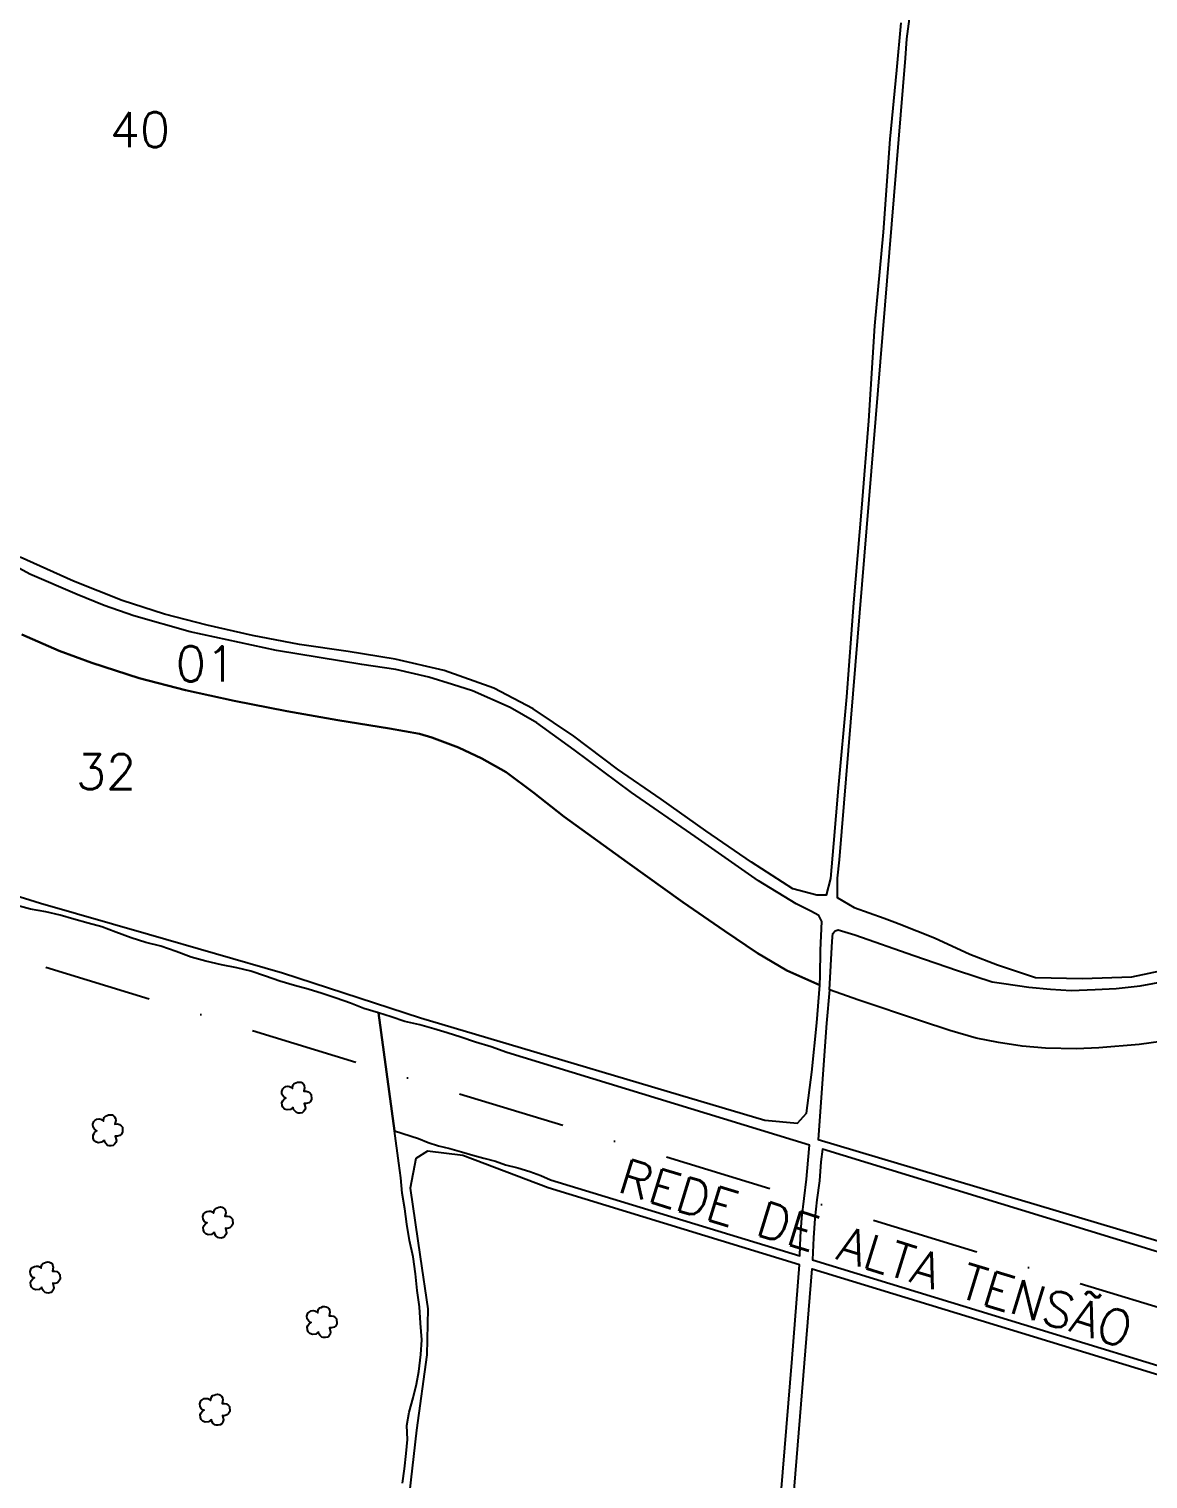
# Model space of a CAD drawing. Extents: x 756492 to 759117, y 7814531 to 7818243.
# Drawn here: x 757381 to 757898, y 7815682 to 7816353 of the extents above; entities that cross this region are included whole.
import ezdxf
from ezdxf.enums import TextEntityAlignment as Align

# ---------------------------------------------------------------- set-up
doc = ezdxf.new("R2010")
doc.units = 0
doc.header["$MEASUREMENT"] = 0
doc.linetypes.add('CONTINUO', pattern=[0])
doc.linetypes.add('DASHDOT', pattern=[1, 0.5, -0.25, 0, -0.25])
for name, color, linetype in [('0114000211', 1, 'Continuous'), ('_SIMBOLO ARVORE', 118, 'Continuous'), ('REDE_DE_LUZ', 6, 'DASHDOT'), ('TEXTO_NUN_TAL', 7, 'Continuous')]:
    doc.layers.add(name, color=color, linetype=linetype)
for name, color, linetype, lineweight in [('0114000211001', 5, 'Continuous', 25), ('0114000211002', 5, 'Continuous', 25), ('0114000211032', 5, 'Continuous', 25), ('0114000211033', 5, 'Continuous', 25), ('0114000211034', 5, 'Continuous', 25), ('0114000211035', 5, 'Continuous', 25), ('0114000211040', 5, 'Continuous', 25), ('0114000211041', 5, 'Continuous', 25), ('TEXTO_DIVERSOS', 7, 'Continuous', 5)]:
    doc.layers.add(name, color=color, linetype=linetype, lineweight=lineweight)
doc.styles.add('SIMPLEX', font='simplex', dxfattribs={"height": 0.2})

msp = doc.modelspace()

# ---------------------------------------------------------------- linework, layer by layer
at = {"layer": '0114000211'}
msp.add_lwpolyline([(757553.48, 7815680.48), (757554.31, 7815687.22), (757555.08, 7815694.21), (757555.81, 7815700.76), (757555.37, 7815707.24), (757556.48, 7815713.43), (757558.33, 7815719.96), (757559.83, 7815726.38), (757560.99, 7815732.19), (757561.91, 7815740.02), (757562.38, 7815746.81), (757561.71, 7815754.59), (757561.31, 7815762.17), (757560.2, 7815769.73), (757559.5, 7815777.43), (757558.29, 7815785.24), (757556.68, 7815792.77), (757555.42, 7815800.31), (757554.47, 7815807.46), (757553.29, 7815814.64), (757552.67, 7815821.81), (757551.74, 7815828.6), (757549.71, 7815843.5), (757542.26, 7815898.12), (757535.6, 7815900.11), (757529.34, 7815902.6), (757522.74, 7815904.95), (757516.27, 7815907.14), (757509.77, 7815909.13), (757503.46, 7815910.87), (757496.73, 7815912.87), (757490.05, 7815915.06), (757483.32, 7815917.39), (757476.82, 7815919.04), (757469.77, 7815920.41), (757462.41, 7815922.03), (757455.59, 7815923.96), (757448.73, 7815926.58), (757441.69, 7815928.98), (757434.77, 7815930.75), (757427.85, 7815932.81), (757420.82, 7815935.47), (757414.29, 7815937.93), (757408.02, 7815939.61), (757401.42, 7815941.43), (757395.04, 7815943.29), (757388.4, 7815944.86), (757381.41, 7815946.13), (757374.59, 7815948.02)], dxfattribs=at)
at = {"layer": '0114000211001'}
msp.add_lwpolyline([(757377.37, 7816073.25), (757394.64, 7816065.64), (757409.64, 7816060.02), (757431.59, 7816053.03), (757452.99, 7816047.37), (757475.61, 7816042.46), (757499.94, 7816037.7), (757523.54, 7816033.64), (757547.38, 7816029.65), (757561.36, 7816027.28), (757566.92, 7816025.52), (757579.3, 7816020.97), (757590.13, 7816015.8), (757601.39, 7816009.51), (757614.12, 7815999.87), (757628.13, 7815989.01), (757657.45, 7815967.67), (757683.06, 7815949.41), (757702.44, 7815936.11), (757717.68, 7815925.7), (757731.27, 7815917.71), (757746.48, 7815911.03), (757746.68, 7815915.24), (757746.72, 7815927.15), (757747.48, 7815940.37), (757745.97, 7815943.16), (757742.38, 7815945.24), (757735.54, 7815948.57), (757718.11, 7815959.2), (757688.81, 7815979.77), (757659.31, 7816000.07), (757632.84, 7816019.79), (757615.56, 7816032.3), (757603.2, 7816039.37), (757585.83, 7816047.07), (757576.59, 7816050.13), (757565.62, 7816053.53), (757550.29, 7816056.93), (757534.57, 7816059.29), (757495.09, 7816065.75), (757455.2, 7816074.4), (757429.21, 7816081.91), (757415.39, 7816086.57), (757403, 7816091.68), (757381.01, 7816101.04), (757345.46, 7816120.49)], dxfattribs=at)
at = {"layer": '0114000211002'}
msp.add_lwpolyline([(757904.29, 7815884.9), (757894.16, 7815883.48), (757875.54, 7815881.92), (757865.29, 7815881.51), (757850.8, 7815881.83), (757840.04, 7815882.8), (757829.13, 7815884.49), (757818.81, 7815886.46), (757806.65, 7815889.99), (757793.06, 7815894.4), (757764.52, 7815904.09), (757750.98, 7815908.77), (757752.15, 7815931.27), (757752.45, 7815934.85), (757753.6, 7815936.15), (757754.97, 7815936.53), (757762.66, 7815934.24), (757789.93, 7815924.73), (757810.19, 7815917.72), (757826.23, 7815912.54), (757831.56, 7815911.78), (757843.14, 7815910.1), (757853.11, 7815909.04), (757862.71, 7815908.5), (757873.91, 7815908.88), (757883.55, 7815909.42), (757894.67, 7815910.64), (757906.32, 7815912.77)], dxfattribs=at)
at = {"layer": '0114000211032'}
msp.add_lwpolyline([(757335.83, 7815964.46), (757385.93, 7815948.88), (757435.91, 7815934.58), (757497.87, 7815916.71), (757561.71, 7815895.8), (757602.81, 7815883.61), (757681.49, 7815860.26), (757720.98, 7815848.54), (757736.08, 7815847.18), (757740.27, 7815851.78), (757742.75, 7815870.76), (757745.05, 7815893.5), (757746.48, 7815911.03), (757731.27, 7815917.71), (757717.68, 7815925.7), (757702.44, 7815936.11), (757683.06, 7815949.41), (757657.45, 7815967.67), (757628.13, 7815989.01), (757614.12, 7815999.87), (757601.39, 7816009.51), (757590.13, 7816015.8), (757579.3, 7816020.97), (757566.92, 7816025.52), (757561.36, 7816027.28), (757547.38, 7816029.65), (757523.54, 7816033.64), (757499.94, 7816037.7), (757475.61, 7816042.46), (757452.99, 7816047.37), (757431.59, 7816053.03), (757409.64, 7816060.02), (757394.64, 7816065.64), (757377.37, 7816073.25)], dxfattribs=at)
at = {"layer": '0114000211033'}
msp.add_lwpolyline([(757904.29, 7815884.9), (757894.16, 7815883.48), (757875.54, 7815881.92), (757865.29, 7815881.51), (757850.8, 7815881.83), (757840.04, 7815882.8), (757829.13, 7815884.49), (757818.81, 7815886.46), (757806.65, 7815889.99), (757793.06, 7815894.4), (757764.52, 7815904.09), (757750.98, 7815908.77), (757749.64, 7815893.36), (757745.67, 7815839.47), (758051.24, 7815748.35)], dxfattribs=at)
at = {"layer": '0114000211034'}
msp.add_lwpolyline([(757556.91, 7815817.01), (757561.61, 7815785.24), (757565.15, 7815761.26), (757564.73, 7815739.93), (757559.87, 7815705.12), (757556.44, 7815675.33), (757554.81, 7815647.26), (757558.96, 7815621.48), (757566.03, 7815595.64), (757575.08, 7815572.83), (757586.53, 7815548.76), (757603.52, 7815518.67), (757620.24, 7815492.32), (757633.47, 7815469.73), (757649.29, 7815457.71), (757668.57, 7815452.38), (757709.2, 7815442.65), (757713.81, 7815495.95), (757733.69, 7815738.29), (757737.01, 7815781.54), (757620.77, 7815817.12), (757581.41, 7815832.07), (757564.98, 7815834.13), (757559.64, 7815830.74)], close=True, dxfattribs=at)
at = {"layer": '0114000211035'}
msp.add_lwpolyline([(758053.53, 7815684.84), (758055.46, 7815682.51), (758056.12, 7815679.75), (758031.5, 7815650.61), (757994.63, 7815619.3), (757969.44, 7815597.97), (757924.16, 7815561.35), (757869.45, 7815524.61), (757764.02, 7815460.81), (757717.6, 7815444.97), (757719.93, 7815497.08), (757742.91, 7815779.73), (758003.71, 7815699.9)], close=True, dxfattribs=at)
at = {"layer": '0114000211040'}
msp.add_lwpolyline([(757784.01, 7816356.16), (757781.89, 7816334.23), (757778.86, 7816302.31), (757775.82, 7816259.34), (757771.84, 7816216), (757769.06, 7816172), (757765.68, 7816131.61), (757762.02, 7816087.83), (757758.75, 7816044.42), (757755, 7816002.17), (757752.78, 7815976.52), (757751.49, 7815960.35), (757749.48, 7815952.6), (757745.06, 7815952.6), (757733.92, 7815955.48), (757714.86, 7815967.87), (757693.69, 7815982.33), (757673.14, 7815997.01), (757652.87, 7816010.84), (757632.63, 7816026.21), (757613.86, 7816038.77), (757595.7, 7816048.34), (757572.63, 7816056.51), (757550.01, 7816061.78), (757528.36, 7816065.26), (757505.78, 7816068.59), (757484.03, 7816072.71), (757463, 7816077.47), (757443.38, 7816082.55), (757423.82, 7816088.92), (757401.23, 7816097.89), (757376.51, 7816109)], dxfattribs=at)
at = {"layer": '0114000211041'}
msp.add_lwpolyline([(757788.47, 7816362.67), (757786.62, 7816348.82), (757785.92, 7816339.8), (757755.39, 7815968.87), (757754.47, 7815960.53), (757754.55, 7815951.53), (757762.35, 7815946.95), (757776.3, 7815942), (757781.12, 7815940.11), (757783.24, 7815939.3), (757799.53, 7815932.88), (757815.91, 7815925.27), (757828.65, 7815920.38), (757846.29, 7815914.49), (757867.84, 7815913.99), (757890.75, 7815914.76), (757911.99, 7815919.24)], dxfattribs=at)
at = {"layer": '_SIMBOLO ARVORE', "linetype": 'CONTINUO'}
for points in [[(757502.85, 7815854.43, 0), (757501.61, 7815853.38, 0), (757500.02, 7815853.2, 0), (757498.9, 7815853.64, 0), (757498.1, 7815854.43, 0), (757497.76, 7815855.33, 0), (757497.68, 7815856.66, 0), (757498.11, 7815857.5, 0), (757498.56, 7815858.12, 0), (757499.47, 7815858.74, 0), (757498.89, 7815858.92, 0), (757498.32, 7815859.39, 0), (757497.65, 7815860.45, 0), (757497.53, 7815861.72, 0), (757498.01, 7815863.03, 0), (757498.52, 7815863.5, 0), (757499.45, 7815864.07, 0), (757500.43, 7815864.2, 0), (757501.21, 7815864.09, 0), (757501.83, 7815863.8, 0), (757502.5, 7815863.2, 0), (757502.71, 7815864.35, 0), (757502.88, 7815864.82, 0), (757503.38, 7815865.46, 0), (757504.14, 7815865.73, 0), (757504.87, 7815866.06, 0), (757505.7, 7815866.13, 0), (757506.48, 7815866.02, 0), (757507.11, 7815865.69, 0), (757507.58, 7815865.18, 0), (757508, 7815864.36, 0), (757508.16, 7815863.46, 0), (757507.78, 7815861.84, 0), (757508.91, 7815861.86, 0), (757509.85, 7815861.63, 0), (757510.73, 7815860.93, 0), (757511.22, 7815860.37, 0), (757511.35, 7815858.15, 0), (757510.81, 7815857.15, 0), (757510.09, 7815856.49, 0), (757508.94, 7815856.19, 0), (757507.94, 7815856.28, 0), (757508.48, 7815854.2, 0), (757508.23, 7815853.31, 0), (757507.63, 7815852.47, 0), (757506.97, 7815851.94, 0), (757506.03, 7815851.71, 0), (757505.1, 7815851.77, 0), (757504.4, 7815851.97, 0), (757503.6, 7815852.75, 0), (757503.06, 7815853.46, 0), (757502.89, 7815854.54, 0)], [(757415.46, 7815839.3, 0), (757414.22, 7815838.25, 0), (757412.63, 7815838.07, 0), (757411.51, 7815838.51, 0), (757410.71, 7815839.3, 0), (757410.38, 7815840.2, 0), (757410.29, 7815841.53, 0), (757410.72, 7815842.37, 0), (757411.17, 7815842.99, 0), (757412.08, 7815843.61, 0), (757411.5, 7815843.79, 0), (757410.93, 7815844.27, 0), (757410.26, 7815845.33, 0), (757410.14, 7815846.59, 0), (757410.62, 7815847.9, 0), (757411.13, 7815848.37, 0), (757412.06, 7815848.94, 0), (757413.04, 7815849.07, 0), (757413.82, 7815848.96, 0), (757414.44, 7815848.68, 0), (757415.11, 7815848.07, 0), (757415.32, 7815849.23, 0), (757415.49, 7815849.69, 0), (757415.99, 7815850.33, 0), (757416.75, 7815850.6, 0), (757417.48, 7815850.93, 0), (757418.31, 7815851, 0), (757419.09, 7815850.89, 0), (757419.72, 7815850.56, 0), (757420.19, 7815850.05, 0), (757420.61, 7815849.23, 0), (757420.77, 7815848.33, 0), (757420.39, 7815846.71, 0), (757421.53, 7815846.73, 0), (757422.46, 7815846.5, 0), (757423.34, 7815845.8, 0), (757423.83, 7815845.25, 0), (757423.97, 7815843.02, 0), (757423.42, 7815842.03, 0), (757422.7, 7815841.36, 0), (757421.56, 7815841.06, 0), (757420.56, 7815841.15, 0), (757421.09, 7815839.07, 0), (757420.85, 7815838.18, 0), (757420.24, 7815837.34, 0), (757419.58, 7815836.81, 0), (757418.64, 7815836.58, 0), (757417.71, 7815836.64, 0), (757417.01, 7815836.84, 0), (757416.21, 7815837.62, 0), (757415.67, 7815838.33, 0), (757415.5, 7815839.41, 0)], [(757466.38, 7815796.66, 0), (757465.14, 7815795.62, 0), (757463.55, 7815795.43, 0), (757462.43, 7815795.87, 0), (757461.63, 7815796.66, 0), (757461.3, 7815797.56, 0), (757461.21, 7815798.89, 0), (757461.64, 7815799.73, 0), (757462.09, 7815800.35, 0), (757463, 7815800.97, 0), (757462.42, 7815801.16, 0), (757461.85, 7815801.63, 0), (757461.18, 7815802.69, 0), (757461.06, 7815803.95, 0), (757461.54, 7815805.27, 0), (757462.05, 7815805.74, 0), (757462.98, 7815806.31, 0), (757463.96, 7815806.44, 0), (757464.74, 7815806.32, 0), (757465.36, 7815806.04, 0), (757466.03, 7815805.44, 0), (757466.24, 7815806.59, 0), (757466.41, 7815807.05, 0), (757466.91, 7815807.69, 0), (757467.67, 7815807.97, 0), (757468.4, 7815808.29, 0), (757469.23, 7815808.37, 0), (757470.01, 7815808.26, 0), (757470.64, 7815807.92, 0), (757471.11, 7815807.41, 0), (757471.53, 7815806.6, 0), (757471.69, 7815805.69, 0), (757471.31, 7815804.08, 0), (757472.44, 7815804.09, 0), (757473.38, 7815803.87, 0), (757474.26, 7815803.17, 0), (757474.75, 7815802.61, 0), (757474.89, 7815800.38, 0), (757474.34, 7815799.39, 0), (757473.62, 7815798.73, 0), (757472.48, 7815798.42, 0), (757471.48, 7815798.51, 0), (757472.01, 7815796.43, 0), (757471.76, 7815795.55, 0), (757471.16, 7815794.7, 0), (757470.5, 7815794.18, 0), (757469.56, 7815793.94, 0), (757468.63, 7815794, 0), (757467.93, 7815794.2, 0), (757467.13, 7815794.99, 0), (757466.59, 7815795.7, 0), (757466.42, 7815796.77, 0)], [(757386.56, 7815771.22, 0), (757385.32, 7815770.17, 0), (757383.73, 7815769.99, 0), (757382.61, 7815770.43, 0), (757381.81, 7815771.22, 0), (757381.48, 7815772.12, 0), (757381.39, 7815773.45, 0), (757381.82, 7815774.29, 0), (757382.27, 7815774.91, 0), (757383.18, 7815775.53, 0), (757382.6, 7815775.71, 0), (757382.03, 7815776.18, 0), (757381.36, 7815777.24, 0), (757381.24, 7815778.51, 0), (757381.72, 7815779.82, 0), (757382.23, 7815780.29, 0), (757383.16, 7815780.86, 0), (757384.14, 7815780.99, 0), (757384.92, 7815780.88, 0), (757385.54, 7815780.59, 0), (757386.21, 7815779.99, 0), (757386.42, 7815781.14, 0), (757386.59, 7815781.61, 0), (757387.09, 7815782.25, 0), (757387.85, 7815782.52, 0), (757388.58, 7815782.85, 0), (757389.41, 7815782.92, 0), (757390.19, 7815782.81, 0), (757390.82, 7815782.48, 0), (757391.29, 7815781.97, 0), (757391.71, 7815781.15, 0), (757391.87, 7815780.25, 0), (757391.49, 7815778.63, 0), (757392.62, 7815778.65, 0), (757393.56, 7815778.42, 0), (757394.44, 7815777.72, 0), (757394.93, 7815777.16, 0), (757395.07, 7815774.94, 0), (757394.52, 7815773.94, 0), (757393.8, 7815773.28, 0), (757392.66, 7815772.98, 0), (757391.66, 7815773.07, 0), (757392.19, 7815770.99, 0), (757391.95, 7815770.1, 0), (757391.34, 7815769.26, 0), (757390.68, 7815768.73, 0), (757389.74, 7815768.5, 0), (757388.81, 7815768.56, 0), (757388.11, 7815768.76, 0), (757387.31, 7815769.54, 0), (757386.77, 7815770.25, 0), (757386.6, 7815771.33, 0)], [(757514.55, 7815750.59, 0), (757513.3, 7815749.54, 0), (757511.72, 7815749.36, 0), (757510.59, 7815749.8, 0), (757509.79, 7815750.58, 0), (757509.46, 7815751.49, 0), (757509.37, 7815752.82, 0), (757509.8, 7815753.66, 0), (757510.26, 7815754.28, 0), (757511.17, 7815754.9, 0), (757510.59, 7815755.08, 0), (757510.02, 7815755.55, 0), (757509.35, 7815756.61, 0), (757509.22, 7815757.88, 0), (757509.71, 7815759.19, 0), (757510.22, 7815759.66, 0), (757511.15, 7815760.23, 0), (757512.13, 7815760.36, 0), (757512.91, 7815760.25, 0), (757513.52, 7815759.96, 0), (757514.2, 7815759.36, 0), (757514.4, 7815760.51, 0), (757514.58, 7815760.97, 0), (757515.08, 7815761.61, 0), (757515.83, 7815761.89, 0), (757516.57, 7815762.22, 0), (757517.39, 7815762.29, 0), (757518.17, 7815762.18, 0), (757518.81, 7815761.85, 0), (757519.28, 7815761.34, 0), (757519.69, 7815760.52, 0), (757519.86, 7815759.62, 0), (757519.48, 7815758, 0), (757520.61, 7815758.02, 0), (757521.55, 7815757.79, 0), (757522.43, 7815757.09, 0), (757522.92, 7815756.53, 0), (757523.05, 7815754.31, 0), (757522.51, 7815753.31, 0), (757521.78, 7815752.65, 0), (757520.64, 7815752.35, 0), (757519.64, 7815752.43, 0), (757520.18, 7815750.36, 0), (757519.93, 7815749.47, 0), (757519.33, 7815748.63, 0), (757518.67, 7815748.1, 0), (757517.73, 7815747.87, 0), (757516.8, 7815747.93, 0), (757516.1, 7815748.12, 0), (757515.3, 7815748.91, 0), (757514.76, 7815749.62, 0), (757514.59, 7815750.7, 0)], [(757465.01, 7815710.02, 0), (757463.76, 7815708.97, 0), (757462.18, 7815708.79, 0), (757461.05, 7815709.23, 0), (757460.25, 7815710.01, 0), (757459.92, 7815710.91, 0), (757459.83, 7815712.24, 0), (757460.26, 7815713.08, 0), (757460.72, 7815713.7, 0), (757461.63, 7815714.32, 0), (757461.05, 7815714.51, 0), (757460.48, 7815714.98, 0), (757459.8, 7815716.04, 0), (757459.68, 7815717.3, 0), (757460.17, 7815718.62, 0), (757460.68, 7815719.09, 0), (757461.61, 7815719.66, 0), (757462.58, 7815719.79, 0), (757463.36, 7815719.68, 0), (757463.98, 7815719.39, 0), (757464.66, 7815718.79, 0), (757464.86, 7815719.94, 0), (757465.03, 7815720.4, 0), (757465.54, 7815721.04, 0), (757466.29, 7815721.32, 0), (757467.02, 7815721.64, 0), (757467.85, 7815721.72, 0), (757468.63, 7815721.61, 0), (757469.27, 7815721.27, 0), (757469.74, 7815720.76, 0), (757470.15, 7815719.95, 0), (757470.31, 7815719.04, 0), (757469.94, 7815717.43, 0), (757471.07, 7815717.44, 0), (757472, 7815717.22, 0), (757472.89, 7815716.52, 0), (757473.38, 7815715.96, 0), (757473.51, 7815713.74, 0), (757472.96, 7815712.74, 0), (757472.24, 7815712.08, 0), (757471.1, 7815711.77, 0), (757470.1, 7815711.86, 0), (757470.63, 7815709.78, 0), (757470.39, 7815708.9, 0), (757469.79, 7815708.05, 0), (757469.13, 7815707.53, 0), (757468.19, 7815707.3, 0), (757467.26, 7815707.35, 0), (757466.56, 7815707.55, 0), (757465.76, 7815708.34, 0), (757465.21, 7815709.05, 0), (757465.05, 7815710.12, 0)]]:
    msp.add_polyline3d(points, dxfattribs=at)
at = {"layer": 'REDE_DE_LUZ', "color": 6, "ltscale": 100}
msp.add_lwpolyline([(757292.64, 7815948.58), (758076.11, 7815708.94)], dxfattribs=at)
at = {"layer": 'REDE_DE_LUZ', "color": 6, "linetype": 'Continuous'}
msp.add_lwpolyline([(757549.71, 7815843.5), (757560.76, 7815840.05), (757565.32, 7815838.09), (757570.04, 7815836.67), (757575.34, 7815835.4), (757580.77, 7815833.77), (757585.98, 7815832.35), (757591.11, 7815830.93), (757596.38, 7815829.47), (757601.13, 7815827.78), (757606.74, 7815826.42), (757612.32, 7815824.73), (757617.36, 7815822.92), (757621.94, 7815820.94), (757737.18, 7815785.67), (757737.6, 7815794.44), (757738.19, 7815803.37), (757739.2, 7815812.32), (757740.34, 7815821.23), (757741.03, 7815829.95), (757741.73, 7815836.86), (757601.64, 7815879.78), (757594.49, 7815882.35), (757587.24, 7815884.6), (757580.47, 7815886.82), (757574.04, 7815888.93), (757567.9, 7815890.8), (757561.45, 7815892.53), (757554.52, 7815894.09), (757548.22, 7815896.3), (757542.26, 7815898.12)], close=True, dxfattribs=at)
msp.add_lwpolyline([(758056.57, 7815740.41), (757747.64, 7815835.05), (757746.99, 7815829.28), (757746.29, 7815820.47), (757745.15, 7815811.56), (757744.18, 7815802.98), (757743.59, 7815794.05), (757743.1, 7815783.86), (758023.32, 7815698.09)], dxfattribs=at)

# ---------------------------------------------------------------- texts
at = {"layer": 'TEXTO_DIVERSOS', "style": 'SIMPLEX'}
msp.add_text('REDE DE ALTA TENSÃO', height=16.25, rotation=342.87986, dxfattribs=at).set_placement((757772.39, 7815786.95), align=Align.MIDDLE_CENTER)
at = {"layer": 'TEXTO_NUN_TAL', "linetype": 'Continuous', "style": 'SIMPLEX'}
for s, p in [('40', (757418.03, 7816298.69)), ('01', (757448.54, 7816051.53)), ('32', (757402.35, 7816001.57))]:
    msp.add_text(s, height=16.25, dxfattribs=at).set_placement(p)

doc.saveas('drawing.dxf')
